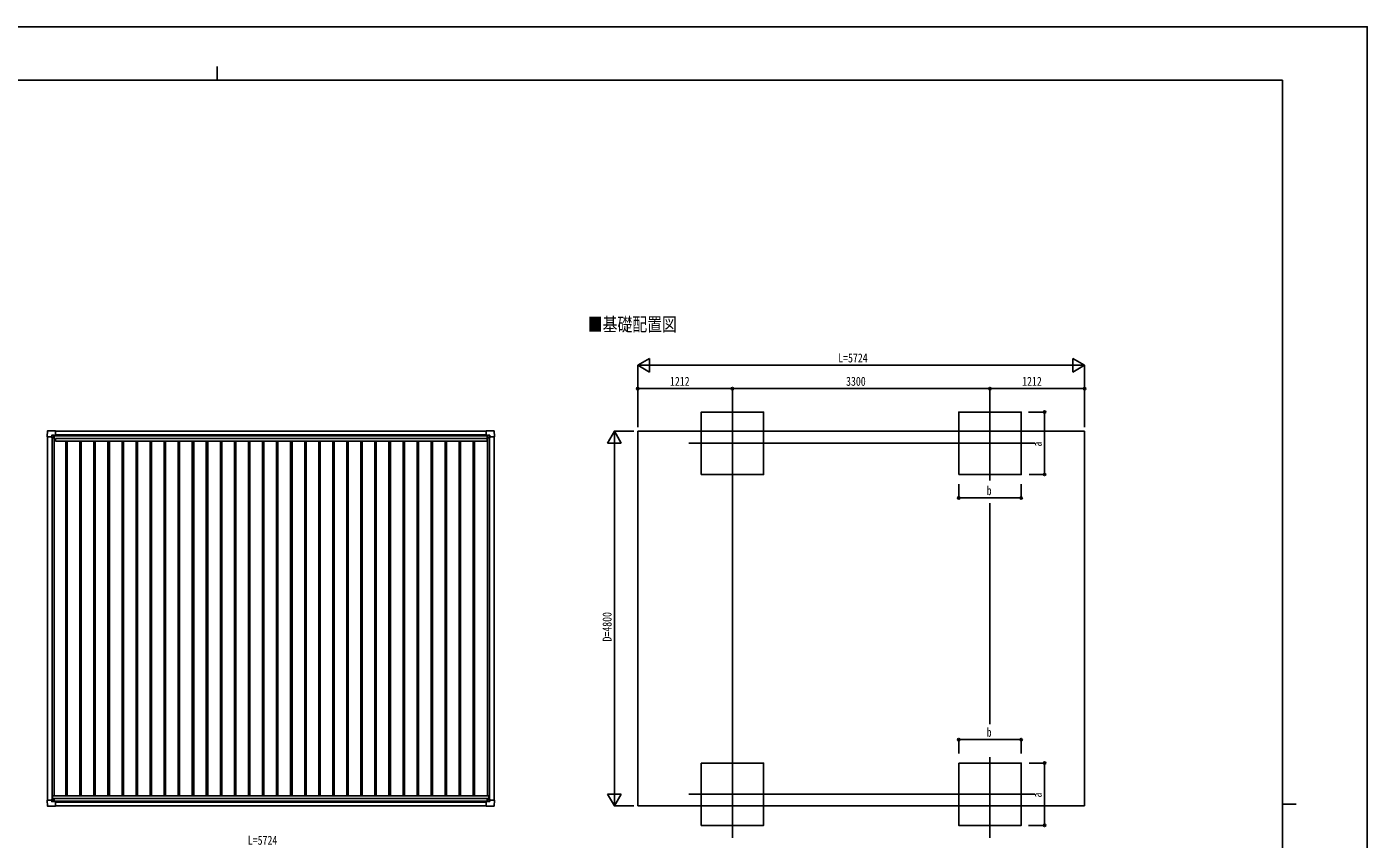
# Model space of a CAD drawing. Units: millimetres, scale not verified. Extents: x -27332 to 2102, y -19305 to 1485.
# Drawn here: x -15071 to 2102, y -8921 to 1485 of the extents above; entities that cross this region are included whole.
import ezdxf
from ezdxf.enums import TextEntityAlignment as Align

# ---------------------------------------------------------------- set-up
doc = ezdxf.new("R2010")
doc.units = ezdxf.units.MM
doc.header["$LTSCALE"] = 40
for name, color, linetype in [('0-2_USER1', 3, 'Continuous'), ('0-3_YKK_12', 2, 'Continuous'), ('0-4_YKK_13', 4, 'Continuous'), ('0-5_YKK_A1', 4, 'Continuous'), ('0-6_YKK_D', 6, 'Continuous'), ('0-7_YKK_ZWAK', 7, 'Continuous')]:
    doc.layers.add(name, color=color, linetype=linetype)
doc.styles.add('ＭＳ ゴシック', font='')
doc.styles.get('ＭＳ ゴシック').set_extended_font_data('MS Gothic')

msp = doc.modelspace()

# ---------------------------------------------------------------- linework, layer by layer
at = {"layer": '0-3_YKK_12'}
for p, q in [((-6030.96, -3293.51), (-6030.96, -4400.16)), ((-2730.96, -3293.51), (-2730.96, -4325.16)), ((-6589.63, -3849.77), (-2156.71, -3849.77)), ((-6030.96, -8901.94), (-6030.96, -7795.29)), ((-2730.96, -8901.94), (-2730.96, -7870.29)), ((-6589.63, -8345.68), (-2156.71, -8345.68))]:
    msp.add_line(p, q, dxfattribs=at)
at = {"layer": '0-4_YKK_13'}
for p, q in [((-14810.26, -3765.29), (-14811.09, -3764.46)), ((-14751.89, -3765.29), (-14810.26, -3765.29)), ((-14751.89, -3765.29), (-14751.89, -3748.85)), ((-14751.89, -3765.29), (-14751.89, -3778.29)), ((-14750.89, -3747.85), (-14720.97, -3747.85)), ((-14726.29, -3770.83), (-14726.29, -3771.79)), ((-14720.27, -3748.14), (-14719.27, -3749.14)), ((-14719.27, -3749.14), (-14719.27, -3778.79)), ((-14719.27, -3750.94), (-14704.47, -3750.94)), ((-14704.44, -3750.94), (-14703.72, -3750.89)), ((-14704.12, -3691.93), (-14703.27, -3692.79)), ((-14703.27, -3692.79), (-14703.27, -3750.39)), ((-14703.27, -3750.39), (-14703.27, -3750.41)), ((-9186.21, -3691.93), (-9187.07, -3692.79)), ((-9187.07, -3692.79), (-9187.07, -3750.39)), ((-9187.07, -3750.39), (-9187.07, -3750.41)), ((-9185.89, -3750.94), (-9186.61, -3750.89)), ((-9171.07, -3750.94), (-9185.86, -3750.94)), ((-9170.07, -3748.14), (-9171.07, -3749.14)), ((-9171.07, -3749.14), (-9171.07, -3778.79)), ((-9139.44, -3747.85), (-9169.36, -3747.85)), ((-9164.05, -3770.83), (-9164.05, -3771.79)), ((-9138.44, -3765.29), (-9138.44, -3748.85)), ((-9138.44, -3765.29), (-9138.44, -3778.29)), ((-9138.44, -3765.29), (-9080.07, -3765.29)), ((-9080.07, -3765.29), (-9079.24, -3764.46)), ((-14751.89, -8422.67), (-14751.89, -8409.67)), ((-14719.27, -8438.82), (-14719.27, -8409.17)), ((-9171.05, -8438.93), (-9171.05, -8409.28)), ((-9138.43, -8422.78), (-9138.43, -8409.78)), ((-14810.26, -8422.67), (-14811.09, -8423.5)), ((-14751.89, -8422.67), (-14810.26, -8422.67)), ((-14751.89, -8422.67), (-14751.89, -8439.11)), ((-14750.89, -8440.11), (-14720.97, -8440.11)), ((-14726.29, -8417.13), (-14726.29, -8416.17)), ((-14720.27, -8439.82), (-14719.27, -8438.82)), ((-14719.27, -8437.02), (-14704.47, -8437.02)), ((-14704.44, -8437.02), (-14703.72, -8437.07)), ((-14704.12, -8496.03), (-14703.27, -8495.17)), ((-14703.27, -8437.57), (-14703.27, -8437.55)), ((-14703.27, -8495.17), (-14703.27, -8437.57)), ((-9187.05, -8437.68), (-9187.05, -8437.66)), ((-9187.05, -8495.28), (-9187.05, -8437.68)), ((-9186.2, -8496.14), (-9187.05, -8495.28)), ((-9185.87, -8437.13), (-9186.59, -8437.18)), ((-9171.05, -8437.13), (-9185.84, -8437.13)), ((-9170.05, -8439.93), (-9171.05, -8438.93)), ((-9139.43, -8440.22), (-9169.34, -8440.22)), ((-9164.03, -8417.24), (-9164.03, -8416.28)), ((-9138.43, -8422.78), (-9080.06, -8422.78)), ((-9138.43, -8422.78), (-9138.43, -8439.23)), ((-9080.06, -8422.78), (-9079.23, -8423.61))]:
    msp.add_line(p, q, dxfattribs=at)
for points in [[(-14811.09, -3764.46), (-14811.2, -3764.34), (-14806.79, -3692.25)], [(-14806.3, -3691.79), (-14704.27, -3691.79), (-14704.12, -3691.93)], [(-14728.21, -3769.87), (-14729.17, -3769.87), (-14729.17, -3768.91), (-14728.21, -3768.91)], [(-14727.25, -3767.95), (-14727.25, -3766.99), (-14726.29, -3766.99), (-14726.29, -3767.95)], [(-14726.29, -3771.79), (-14727.25, -3771.79), (-14727.25, -3770.83)], [(-14725.33, -3768.91), (-14724.37, -3768.91), (-14724.37, -3769.87), (-14725.33, -3769.87)], [(-9084.04, -3691.79), (-9186.07, -3691.79), (-9186.21, -3691.93)], [(-9165.01, -3768.91), (-9165.97, -3768.91), (-9165.97, -3769.87), (-9165.01, -3769.87)], [(-9163.09, -3767.95), (-9163.09, -3766.99), (-9164.05, -3766.99), (-9164.05, -3767.95)], [(-9164.05, -3771.79), (-9163.09, -3771.79), (-9163.09, -3770.83)], [(-9162.13, -3769.87), (-9161.17, -3769.87), (-9161.17, -3768.91), (-9162.13, -3768.91)], [(-9079.24, -3764.46), (-9079.13, -3764.34), (-9083.54, -3692.25)], [(-14719.77, -3779.29), (-14749.33, -3779.29), (-14750.89, -3779.29), (-14751.89, -3778.29)], [(-9170.57, -3779.29), (-9141.01, -3779.29), (-9139.45, -3779.29), (-9138.44, -3778.29)], [(-14719.77, -8408.67), (-14749.33, -8408.67), (-14750.89, -8408.67), (-14751.89, -8409.67)], [(-9170.55, -8408.78), (-9140.99, -8408.78), (-9139.43, -8408.78), (-9138.43, -8409.78)], [(-14811.09, -8423.5), (-14811.2, -8423.62), (-14806.79, -8495.7)], [(-14806.3, -8496.17), (-14704.27, -8496.17), (-14704.12, -8496.03)], [(-14728.21, -8418.09), (-14729.17, -8418.09), (-14729.17, -8419.05), (-14728.21, -8419.05)], [(-14726.29, -8416.17), (-14727.25, -8416.17), (-14727.25, -8417.13)], [(-14727.25, -8420.01), (-14727.25, -8420.97), (-14726.29, -8420.97), (-14726.29, -8420.01)], [(-14725.33, -8419.05), (-14724.37, -8419.05), (-14724.37, -8418.09), (-14725.33, -8418.09)], [(-9084.02, -8496.28), (-9186.05, -8496.28), (-9186.2, -8496.14)], [(-9164.99, -8419.16), (-9165.95, -8419.16), (-9165.95, -8418.2), (-9164.99, -8418.2)], [(-9164.03, -8416.28), (-9163.07, -8416.28), (-9163.07, -8417.24)], [(-9163.07, -8420.12), (-9163.07, -8421.08), (-9164.03, -8421.08), (-9164.03, -8420.12)], [(-9162.11, -8418.2), (-9161.15, -8418.2), (-9161.15, -8419.16), (-9162.11, -8419.16)], [(-9079.23, -8423.61), (-9079.11, -8423.73), (-9083.52, -8495.82)]]:
    msp.add_lwpolyline(points, dxfattribs=at)
for centre in [(-14726.77, -3769.39), (-9163.57, -3769.39), (-14726.77, -8418.57), (-9163.55, -8418.68)]:
    msp.add_circle(centre, 5.3, dxfattribs=at)
for centre, radius, start, end in [((-14806.3, -3692.29), 0.5, 90, 176.5), ((-14728.21, -3767.95), 0.96, 270, 0), ((-14728.21, -3770.83), 0.96, 0, 90), ((-14725.33, -3767.95), 0.96, 180, 270), ((-14725.33, -3770.83), 0.96, 90, 180), ((-14704.47, -3750.44), 0.5, 270, 273.5), ((-9185.86, -3750.44), 0.5, 266.5, 270), ((-9165.01, -3767.95), 0.96, 270, 0), ((-9165.01, -3770.83), 0.96, 0, 90), ((-9162.13, -3767.95), 0.96, 180, 270), ((-9162.13, -3770.83), 0.96, 90, 180), ((-9084.04, -3692.29), 0.5, 3.5, 90), ((-14719.77, -3778.79), 0.5, 270, 315), ((-14719.77, -3778.79), 0.5, 315, 0), ((-9170.57, -3778.79), 0.5, 180, 225), ((-9170.57, -3778.79), 0.5, 225, 270), ((-14719.77, -8409.17), 0.5, 45, 90), ((-14719.77, -8409.17), 0.5, 0, 45), ((-9170.55, -8409.28), 0.5, 135, 180), ((-9170.55, -8409.28), 0.5, 90, 135), ((-14806.3, -8495.67), 0.5, 183.5, 270), ((-14728.21, -8417.13), 0.96, 270, 0), ((-14728.21, -8420.01), 0.96, 0, 90), ((-14725.33, -8417.13), 0.96, 180, 270), ((-14725.33, -8420.01), 0.96, 90, 180), ((-14704.47, -8437.52), 0.5, 86.5, 90), ((-9185.84, -8437.63), 0.5, 90, 93.5), ((-9164.99, -8417.24), 0.96, 270, 0), ((-9164.99, -8420.12), 0.96, 0, 90), ((-9162.11, -8417.24), 0.96, 180, 270), ((-9162.11, -8420.12), 0.96, 90, 180), ((-9084.02, -8495.78), 0.5, 270, 356.5)]:
    msp.add_arc(centre, radius, start, end, dxfattribs=at)
for centre, major_axis, ratio, start_param, end_param in [((-14750.89, -3748.85), (-0.71, 0.71), 0.99628, 5.49965061, 7.06672), ((-14720.97, -3748.85), (0, 1), 0.998135, 5.49778714, 6.28318531), ((-14703.77, -3750.4), (0.368, -0.347), 0.974973, 5.45460589, 7.02540222), ((-9186.57, -3750.4), (-0.368, -0.347), 0.974973, 5.5409684, 7.11176473), ((-9169.36, -3748.85), (0, 1), 0.998135, 6.28318531, 7.06858347), ((-9139.45, -3748.85), (0.71, 0.71), 0.99628, 5.49965061, 7.06672), ((-14750.89, -8439.11), (-0.71, -0.71), 0.99628, 5.49965061, 7.06672), ((-14720.97, -8439.11), (0, -1), 0.998135, 6.28318531, 7.06858347), ((-14703.77, -8437.56), (0.368, 0.347), 0.974973, 5.5409684, 7.11176473), ((-9186.55, -8437.67), (-0.368, 0.347), 0.974973, 5.45460589, 7.02540222), ((-9169.34, -8439.22), (0, -1), 0.998135, 5.49778714, 6.28318531), ((-9139.43, -8439.22), (0.71, -0.71), 0.99628, 5.49965061, 7.06672)]:
    msp.add_ellipse(centre, major_axis=major_axis, ratio=ratio, start_param=start_param, end_param=end_param, dxfattribs=at)
at = {"layer": '0-5_YKK_A1'}
for p, q in [((-14807.27, -3765.29), (-14807.27, -8422.67)), ((-14719.27, -3752.31), (-9171.07, -3752.31)), ((-14719.27, -3754.1), (-9171.07, -3754.1)), ((-14703.27, -3694.92), (-9187.07, -3694.92)), ((-14703.27, -3740.97), (-9187.07, -3740.97)), ((-9083.07, -3765.29), (-9083.05, -8422.78)), ((-7242.96, -3694.92), (-1518.96, -3694.92)), ((-7242.96, -3694.92), (-7242.96, -8494.92)), ((-1518.96, -3694.92), (-1518.96, -8494.92)), ((-14747.27, -3779.29), (-14747.27, -8408.67)), ((-14720.27, -3779.29), (-14720.27, -8367)), ((-14720.27, -3809.92), (-14701.27, -3809.92)), ((-14701.27, -3787.63), (-9172.27, -3787.63)), ((-14701.27, -3787.63), (-14701.27, -3822.48)), ((-14701.27, -3822.48), (-9172.27, -3822.48)), ((-14570.86, -3822.48), (-14570.86, -8367)), ((-14553.07, -3822.48), (-14553.07, -8367)), ((-14390.86, -3822.48), (-14390.86, -8367)), ((-14373.07, -3822.48), (-14373.07, -8367)), ((-14210.86, -3822.48), (-14210.86, -8367)), ((-14193.07, -3822.48), (-14193.07, -8367)), ((-14030.86, -3822.48), (-14030.86, -8367)), ((-14013.07, -3822.48), (-14013.07, -8367)), ((-13850.86, -3822.48), (-13850.86, -8367)), ((-13833.07, -3822.48), (-13833.07, -8367)), ((-13670.86, -3822.48), (-13670.86, -8367)), ((-13653.07, -3822.48), (-13653.07, -8367)), ((-13490.86, -3822.48), (-13490.86, -8367)), ((-13473.07, -3822.48), (-13473.07, -8367)), ((-13310.86, -3822.48), (-13310.86, -8367)), ((-13293.07, -3822.48), (-13293.07, -8367)), ((-13130.86, -3822.48), (-13130.86, -8367)), ((-13113.07, -3822.48), (-13113.07, -8367)), ((-12950.86, -3822.48), (-12950.86, -8367)), ((-12933.07, -3822.48), (-12933.07, -8367)), ((-12770.86, -3822.48), (-12770.86, -8367)), ((-12753.07, -3822.48), (-12753.07, -8367)), ((-12590.86, -3822.48), (-12590.86, -8367)), ((-12573.07, -3822.48), (-12573.07, -8367)), ((-12410.86, -3822.48), (-12410.86, -8367)), ((-12393.07, -3822.48), (-12393.07, -8367)), ((-12230.86, -3822.48), (-12230.86, -8367)), ((-12213.07, -3822.48), (-12213.07, -8367)), ((-12050.86, -3822.48), (-12050.86, -8367)), ((-12033.07, -3822.48), (-12033.07, -8367)), ((-11870.86, -3822.48), (-11870.86, -8367)), ((-11853.07, -3822.48), (-11853.07, -8367)), ((-11690.86, -3822.48), (-11690.86, -8367)), ((-11673.07, -3822.48), (-11673.07, -8367)), ((-11510.86, -3822.48), (-11510.86, -8367)), ((-11493.07, -3822.48), (-11493.07, -8367)), ((-11330.86, -3822.48), (-11330.86, -8367)), ((-11313.07, -3822.48), (-11313.07, -8367)), ((-11150.86, -3822.48), (-11150.86, -8367)), ((-11133.07, -3822.48), (-11133.07, -8367)), ((-10970.86, -3822.48), (-10970.86, -8367)), ((-10953.07, -3822.48), (-10953.07, -8367)), ((-10790.86, -3822.48), (-10790.86, -8367)), ((-10773.07, -3822.48), (-10773.07, -8367)), ((-10610.86, -3822.48), (-10610.86, -8367)), ((-10593.07, -3822.48), (-10593.07, -8367)), ((-10430.86, -3822.48), (-10430.86, -8367)), ((-10413.07, -3822.48), (-10413.07, -8367)), ((-10250.86, -3822.48), (-10250.86, -8367)), ((-10233.07, -3822.48), (-10233.07, -8367)), ((-10070.86, -3822.48), (-10070.86, -8367)), ((-10053.07, -3822.48), (-10053.07, -8367)), ((-9890.86, -3822.48), (-9890.86, -8367)), ((-9873.07, -3822.48), (-9873.07, -8367)), ((-9710.86, -3822.48), (-9710.86, -8367)), ((-9693.07, -3822.48), (-9693.07, -8367)), ((-9530.86, -3822.48), (-9530.86, -8367)), ((-9513.07, -3822.48), (-9513.07, -8367)), ((-9350.86, -3822.48), (-9350.86, -8367)), ((-9333.07, -3822.48), (-9333.07, -8367)), ((-9172.27, -3787.63), (-9172.27, -3822.48)), ((-9172.27, -3809.92), (-9170.07, -3809.92)), ((-9170.07, -3779.29), (-9170.07, -8367)), ((-9143.07, -3779.29), (-9143.07, -8408.78)), ((-14740.17, -8367), (-9150.17, -8367)), ((-14740.17, -8367), (-14740.17, -8408.67)), ((-14740.17, -8401.69), (-9150.17, -8401.69)), ((-9150.17, -8367), (-9150.17, -8408.78)), ((-14719.27, -8433.83), (-9171.05, -8433.83)), ((-14703.27, -8446.58), (-9187.05, -8446.58)), ((-14703.27, -8494.92), (-9187.05, -8494.92)), ((-1518.96, -8494.92), (-7242.96, -8494.92))]:
    msp.add_line(p, q, dxfattribs=at)
for points in [[(-6430.76, -4249.77), (-5630.76, -4249.77), (-5630.76, -3449.77), (-6430.76, -3449.77)], [(-3130.76, -4249.77), (-2330.76, -4249.77), (-2330.76, -3449.77), (-3130.76, -3449.77)], [(-6430.76, -7945.68), (-5630.76, -7945.68), (-5630.76, -8745.68), (-6430.76, -8745.68)], [(-3130.76, -7945.68), (-2330.76, -7945.68), (-2330.76, -8745.68), (-3130.76, -8745.68)]]:
    msp.add_lwpolyline(points, close=True, dxfattribs=at)
at = {"layer": '0-6_YKK_D'}
for p, q in [((-7242.96, -2849.77), (-7091.4, -2762.27)), ((-7242.96, -3644.92), (-7242.96, -2848.77)), ((-7242.96, -2849.77), (-7091.4, -2937.27)), ((-7242.96, -2849.77), (-6939.85, -2849.77)), ((-7091.4, -2937.27), (-7091.4, -2762.27)), ((-7067.96, -2849.77), (-1693.96, -2849.77)), ((-1518.96, -2849.77), (-1822.06, -2849.77)), ((-1518.96, -2849.77), (-1670.51, -2762.27)), ((-1670.51, -2762.27), (-1670.51, -2937.27)), ((-1518.96, -2849.77), (-1670.51, -2937.27)), ((-1518.96, -3644.92), (-1518.96, -2848.77)), ((-7242.96, -3643.92), (-7242.96, -3148.77)), ((-6030.96, -3149.77), (-7242.96, -3149.77)), ((-6030.96, -3413.35), (-6030.96, -3148.77)), ((-6030.96, -3413.35), (-6030.96, -3148.77)), ((-6030.96, -3149.77), (-2730.96, -3149.77)), ((-2730.96, -3415.19), (-2730.96, -3148.77)), ((-2730.96, -3415.19), (-2730.96, -3148.77)), ((-2730.96, -3149.77), (-1518.96, -3149.77)), ((-1518.96, -3644.92), (-1518.96, -3148.77)), ((-2235.02, -3449.77), (-2029.76, -3449.77)), ((-2030.76, -4249.77), (-2030.76, -3449.77)), ((-7542.96, -3694.92), (-7630.46, -3846.47)), ((-7292.96, -3694.92), (-7543.96, -3694.92)), ((-7542.96, -3694.92), (-7455.46, -3846.47)), ((-7542.96, -3694.92), (-7542.96, -3998.02)), ((-7630.46, -3846.47), (-7455.46, -3846.47)), ((-7542.96, -8319.92), (-7542.96, -3869.92)), ((-2229.93, -4249.77), (-2029.76, -4249.77)), ((-6030.96, -4400.66), (-6030.96, -7794.79)), ((-3130.76, -4371.86), (-3130.76, -4550.77)), ((-2330.76, -4373.78), (-2330.76, -4550.77)), ((-3130.76, -4549.77), (-2330.76, -4549.77)), ((-2730.96, -4618.39), (-2730.96, -7447.52)), ((-3130.76, -7823.6), (-3130.76, -7644.68)), ((-3130.76, -7645.68), (-2330.76, -7645.68)), ((-2330.76, -7821.67), (-2330.76, -7644.68)), ((-2229.93, -7945.68), (-2029.76, -7945.68)), ((-2030.76, -7945.68), (-2030.76, -8745.68)), ((-7542.96, -8494.92), (-7542.96, -8191.81)), ((-7542.96, -8494.92), (-7630.46, -8343.36)), ((-7455.46, -8343.36), (-7630.46, -8343.36)), ((-7542.96, -8494.92), (-7455.46, -8343.36)), ((-7292.96, -8494.92), (-7543.96, -8494.92)), ((-2235.02, -8745.68), (-2029.76, -8745.68))]:
    msp.add_line(p, q, dxfattribs=at)
for centre in [(-7242.96, -3149.77), (-6030.96, -3149.77), (-6030.96, -3149.77), (-2730.96, -3149.77), (-2730.96, -3149.77), (-1518.96, -3149.77), (-2030.76, -3449.77), (-2030.76, -4249.77), (-3130.76, -4549.77), (-2330.76, -4549.77), (-3130.76, -7645.68), (-2330.76, -7645.68), (-2030.76, -7945.68), (-2030.76, -8745.68)]:
    msp.add_circle(centre, 14.88, dxfattribs=at)
at = {"layer": '0-7_YKK_ZWAK'}
for p, q in [((-12632.43, 977.5), (-12632.43, 802.5)), ((1017.57, 802.5), (-26282.43, 802.5)), ((1017.57, 802.5), (1017.57, -17747.5)), ((1017.57, -8472.5), (1192.57, -8472.5))]:
    msp.add_line(p, q, dxfattribs=at)
msp.add_lwpolyline([(-27332.5, -19305), (2102.5, -19305), (2102.5, 1485), (-27332.5, 1485)], close=True, dxfattribs=at)

# ---------------------------------------------------------------- texts
at = {"layer": '0-2_USER1', "style": 'ＭＳ ゴシック', "width": 0.8}
msp.add_text('■基礎配置図', height=174.5, dxfattribs=at).set_placement((-7884.24, -2466.05), align=Align.BOTTOM_LEFT)
at = {"layer": '0-6_YKK_D', "style": 'ＭＳ ゴシック', "width": 0.8}
for s, p in [('L=5724', (-4674.96, -2848.77)), ('1212', (-6830.16, -3148.1)), ('3300', (-4574.16, -3148.1)), ('1212', (-2318.16, -3148.1)), ('b', (-2772.76, -4548.1)), ('b', (-2772.76, -7644.02)), ('L=5724', (-12239.17, -9027.21))]:
    msp.add_text(s, height=115.5, dxfattribs=at).set_placement(p, align=Align.BOTTOM_LEFT)
for s, p in [('a', (-2032.42, -3891.77)), ('D=4800', (-7543.96, -6388.92)), ('a', (-2032.42, -8387.68))]:
    msp.add_text(s, height=115.5, rotation=90, dxfattribs=at).set_placement(p, align=Align.BOTTOM_LEFT)

doc.saveas('drawing.dxf')
